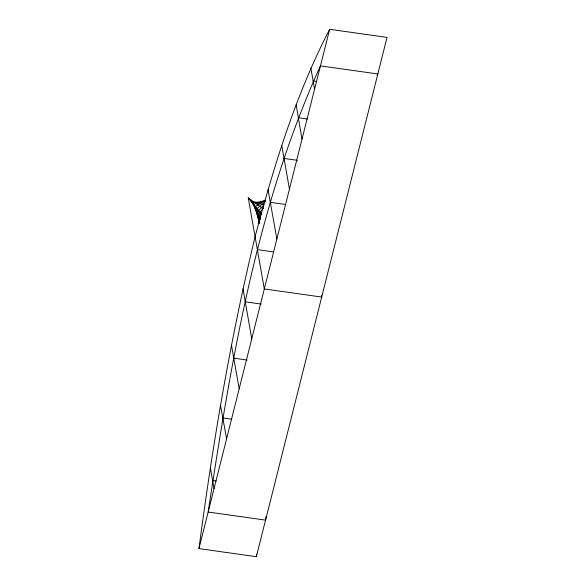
<?xml version="1.0" encoding="UTF-8"?>
<svg xmlns="http://www.w3.org/2000/svg" width="586" height="586" viewBox="0 0 586 586"><rect width="100%" height="100%" fill="white"/><g stroke="black" fill="none" stroke-linecap="round" stroke-linejoin="round"><path stroke-width="0.88" d="M198.962 548.599C212.762 443.851 230.261 339.477 255.1 236.737C273.999 165.699 295.674 94.771 329.647 29.3L387.038 37.401L256.353 556.7L198.962 548.599L329.647 29.3M377.062 75.572L377.838 73.975L320.439 65.874C256.492 206.316 231.265 360.573 208.162 512.025L265.561 520.126L266.066 516.522M256.353 556.7L256.734 553.997M263.575 207.935L260.016 212.088L260.418 219.384M263.788 205.239L258.69 210.491L259.723 221.405M265.436 201.467L257.071 208.528L259.239 222.951M265.399 200.222L255.415 206.536L259.268 223.442M264.769 200.346L253.657 204.411L259.517 221.662M264.762 201.665L252.083 202.514L260.418 218.798M313.122 81.022L316.711 81.527M298.362 117.742L307.328 119.009M284.027 158.425L297.483 160.322M270.322 202.316L285.565 204.47M257.371 249.636L273.515 251.914M245.278 301.812L261.422 304.09M233.763 358.156L247.219 360.053M222.805 417.957L231.778 419.224M212.593 480.483L216.183 480.989M263.898 204.844L250.786 200.947L261.583 214.513M321.384 295.263L321.699 297.051L264.301 288.949L248.244 197.878L263.011 208.675M248.244 197.878L261.774 214.212M220.483 405.248L226.606 438.746M268.029 189.483L276.87 239.015M310.851 68.123L314.565 89.219M281.756 145.526L289.433 189.088M231.492 345.249L239.169 388.811M210.323 467.584L214.036 488.68M243.022 288.847L251.738 338.884M296.135 104.652L302.002 139.153"/></g></svg>
